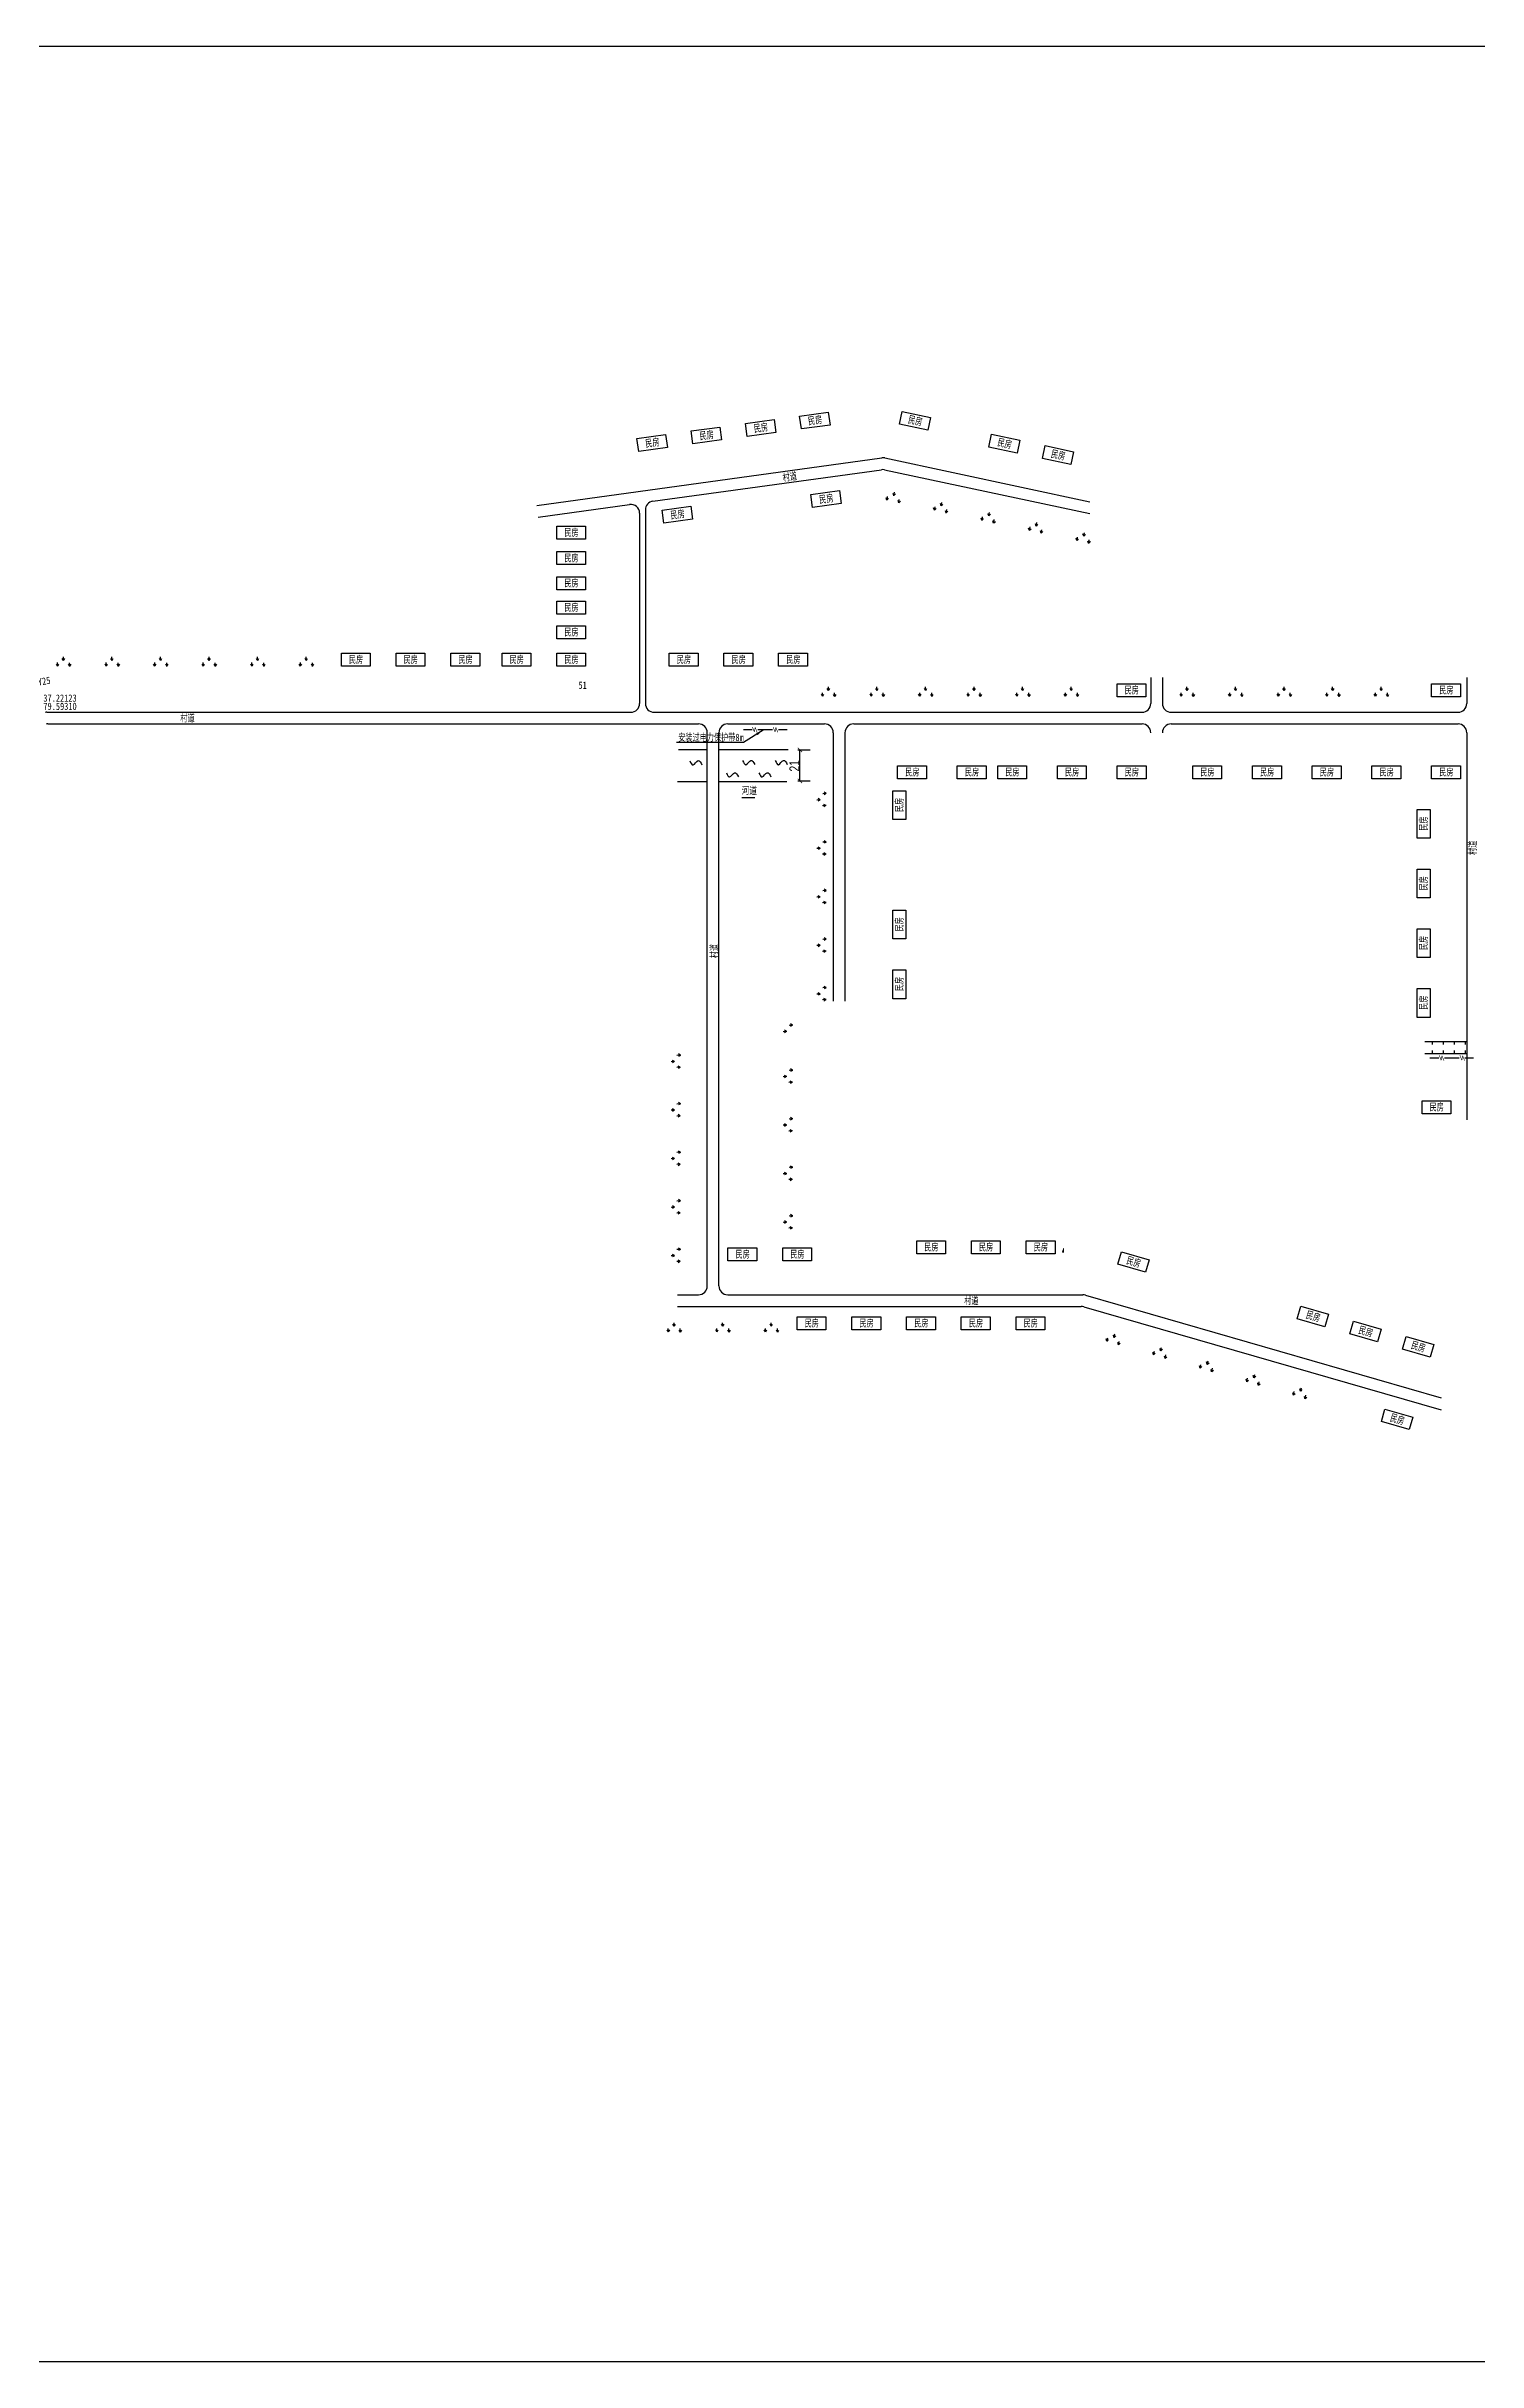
# Model space of a CAD drawing. Header units: millimetres. Extents: x 15213 to 16844, y 6052 to 6846.
# Drawn here: x 15778 to 16268, y 6052 to 6846 of the extents above; entities that cross this region are included whole.
import ezdxf
from ezdxf.enums import TextEntityAlignment as Align

# ---------------------------------------------------------------- set-up
doc = ezdxf.new("R2010")
doc.units = ezdxf.units.MM
for name, color, linetype in [('$DXFH', 7, 'Continuous'), ('$HLX', 4, 'Continuous'), ('XIANCHAO', 230, 'Continuous')]:
    doc.layers.add(name, color=color, linetype=linetype)
doc.layers.add('图衔不得改动', color=7, linetype='Continuous', lineweight=60)
doc.layers.add('实线', color=7, linetype='Continuous', lineweight=0)
doc.styles.add('0.7宋体', font='', dxfattribs={"width": 0.7, "height": 2.5})
doc.styles.add('HZTXT', font='', dxfattribs={"width": 0.7})
doc.styles.get("Standard").update_dxf_attribs({"font": 'txt', "bigfont": 'gbcbig.shx'})
doc.styles.add('粗宋', font='', dxfattribs={"width": 0.75})
doc.styles.get('0.7宋体').set_extended_font_data('SimSun')
doc.styles.get('HZTXT').set_extended_font_data('宋体')
doc.styles.get('粗宋').set_extended_font_data('SimSun')
doc.dimstyles.get("Standard").update_dxf_attribs({"dimtxt": 0.18, "dimasz": 0.18, "dimexe": 0.18, "dimexo": 0.0625, "dimgap": 0.09, "dimtad": 0, "dimtih": 1, "dimtoh": 1, "dimdec": 4, "dimzin": 0, "dimdsep": 46, "dimtxsty": 'Standard', "dimcen": 0.09, "dimadec": 0, "dimazin": 0, "dimtfac": 1, "dimtdec": 4, "dimtofl": 0, "dimtmove": 0, "dimatfit": 3, "dimfxl": 1, "dimtolj": 1, "dimtzin": 0, "dimarcsym": 0})

# ---------------------------------------------------------------- blocks, each defined once
blk = doc.blocks.new('A$C08533308')
at = {"layer": 'XIANCHAO', "color": 2}
for p, q in [((3, 0.94), (0, 0.94)), ((9.98, 0.94), (4.97, 0.94)), ((14.98, 0.94), (11.98, 0.94))]:
    blk.add_line(p, q, dxfattribs=at)
at = {"layer": 'XIANCHAO', "color": 2, "const_width": 0.2}
for points in [[(3.09, 1.92), (3.77, 0.19)], [(4.04, 1.77), (3.77, 0.19)], [(4.04, 1.77), (4.72, 0.04)], [(10.18, 1.92), (10.86, 0.19)], [(11.13, 1.77), (10.86, 0.19)], [(11.13, 1.77), (11.81, 0.04)]]:
    blk.add_lwpolyline(points, dxfattribs=at)
blk = doc.blocks.new('_ArchTick')
at = {"color": 0, "linetype": 'ByBlock', "const_width": 0.15}
blk.add_lwpolyline([(-0.5, -0.5), (0.5, 0.5)], dxfattribs=at)

msp = doc.modelspace()

# ---------------------------------------------------------------- linework, layer by layer
at = {"layer": '$DXFH', "linetype": 'Continuous'}
for p, q in [((16065.84, 6690.31), (16066, 6691.53)), ((16068.15, 6691.85), (16067.87, 6692.6)), ((16068.14, 6691.81), (16068.35, 6693.02)), ((16068.19, 6691.84), (16068.71, 6692.43)), ((16065.8, 6690.35), (16065.53, 6691.11)), ((16065.85, 6690.38), (16066.36, 6690.93)), ((16069.81, 6689.4), (16069.58, 6690.15)), ((16069.85, 6689.36), (16070.02, 6690.58)), ((16069.87, 6689.42), (16070.42, 6689.97)), ((16082.08, 6686.88), (16081.8, 6687.64)), ((16082.11, 6686.84), (16082.28, 6688.06)), ((16082.13, 6686.9), (16082.64, 6687.46)), ((16084.42, 6688.37), (16084.14, 6689.13)), ((16084.41, 6688.34), (16084.62, 6689.55)), ((16084.47, 6688.37), (16084.98, 6688.95)), ((16086.09, 6685.93), (16085.86, 6686.67)), ((16086.13, 6685.88), (16086.29, 6687.11)), ((16086.14, 6685.95), (16086.7, 6686.5)), ((16098.35, 6683.41), (16098.07, 6684.16)), ((16098.39, 6683.37), (16098.55, 6684.59)), ((16098.4, 6683.43), (16098.91, 6683.99)), ((16100.69, 6684.9), (16100.42, 6685.66)), ((16100.68, 6684.87), (16100.89, 6686.08)), ((16100.74, 6684.89), (16101.25, 6685.48)), ((16102.4, 6682.41), (16102.56, 6683.63)), ((16102.36, 6682.46), (16102.13, 6683.2)), ((16102.41, 6682.48), (16102.97, 6683.02)), ((16114.62, 6679.94), (16114.34, 6680.69)), ((16114.66, 6679.89), (16114.82, 6681.12)), ((16114.67, 6679.96), (16115.18, 6680.52)), ((16116.97, 6681.43), (16116.69, 6682.19)), ((16116.96, 6681.4), (16117.17, 6682.61)), ((16117.01, 6681.42), (16117.53, 6682.01)), ((16118.63, 6678.99), (16118.4, 6679.73)), ((16118.67, 6678.94), (16118.84, 6680.16)), ((16118.69, 6679.01), (16119.24, 6679.55)), ((16130.9, 6676.47), (16130.62, 6677.22)), ((16130.93, 6676.42), (16131.1, 6677.64)), ((16130.95, 6676.49), (16131.45, 6677.04)), ((16133.24, 6677.96), (16132.96, 6678.72)), ((16133.23, 6677.93), (16133.44, 6679.14)), ((16133.28, 6677.95), (16133.8, 6678.54)), ((16134.91, 6675.51), (16134.68, 6676.26)), ((16134.95, 6675.47), (16135.11, 6676.69)), ((16134.96, 6675.54), (16135.52, 6676.08)), ((15783.59, 6635.38), (15783.16, 6636.06)), ((15783.59, 6635.34), (15783.54, 6636.57)), ((15783.64, 6635.38), (15784.02, 6636.06)), ((15800.23, 6635.38), (15799.8, 6636.06)), ((15800.23, 6635.34), (15800.18, 6636.57)), ((15800.27, 6635.38), (15800.66, 6636.06)), ((15816.87, 6635.38), (15816.44, 6636.06)), ((15816.87, 6635.34), (15816.82, 6636.57)), ((15816.91, 6635.38), (15817.3, 6636.06)), ((15833.51, 6635.38), (15833.08, 6636.06)), ((15833.51, 6635.34), (15833.46, 6636.57)), ((15833.55, 6635.38), (15833.93, 6636.06)), ((15850.15, 6635.38), (15849.72, 6636.06)), ((15850.15, 6635.34), (15850.1, 6636.57)), ((15850.19, 6635.38), (15850.57, 6636.06)), ((15866.79, 6635.38), (15866.36, 6636.06)), ((15866.78, 6635.34), (15866.74, 6636.57)), ((15866.83, 6635.38), (15867.21, 6636.06)), ((15781.61, 6633.43), (15781.18, 6634.11)), ((15781.66, 6633.39), (15781.56, 6634.62)), ((15781.65, 6633.46), (15782.04, 6634.11)), ((15785.73, 6633.33), (15785.35, 6634.02)), ((15785.78, 6633.3), (15785.68, 6634.53)), ((15785.78, 6633.37), (15786.21, 6634.02)), ((15798.25, 6633.43), (15797.82, 6634.11)), ((15798.29, 6633.39), (15798.2, 6634.62)), ((15798.29, 6633.46), (15798.67, 6634.11)), ((15802.37, 6633.33), (15801.99, 6634.02)), ((15802.42, 6633.3), (15802.32, 6634.53)), ((15802.42, 6633.37), (15802.85, 6634.02)), ((15814.89, 6633.43), (15814.46, 6634.11)), ((15814.93, 6633.39), (15814.84, 6634.62)), ((15814.93, 6633.46), (15815.31, 6634.11)), ((15819.01, 6633.33), (15818.63, 6634.02)), ((15819.06, 6633.3), (15818.96, 6634.53)), ((15819.06, 6633.37), (15819.49, 6634.02)), ((15831.53, 6633.43), (15831.1, 6634.11)), ((15831.57, 6633.39), (15831.48, 6634.62)), ((15831.57, 6633.46), (15831.95, 6634.11)), ((15835.65, 6633.33), (15835.27, 6634.02)), ((15835.7, 6633.3), (15835.6, 6634.53)), ((15835.7, 6633.37), (15836.13, 6634.02)), ((15848.17, 6633.43), (15847.74, 6634.11)), ((15848.21, 6633.39), (15848.12, 6634.62)), ((15848.21, 6633.46), (15848.59, 6634.11)), ((15852.29, 6633.33), (15851.91, 6634.02)), ((15852.34, 6633.3), (15852.24, 6634.53)), ((15852.34, 6633.37), (15852.76, 6634.02)), ((15864.81, 6633.43), (15864.38, 6634.11)), ((15864.85, 6633.39), (15864.76, 6634.62)), ((15864.85, 6633.46), (15865.23, 6634.11)), ((15868.93, 6633.33), (15868.55, 6634.02)), ((15868.98, 6633.3), (15868.88, 6634.53)), ((15868.98, 6633.37), (15869.4, 6634.02)), ((16043.79, 6623.1, 3923486408.08), (16043.36, 6623.78, 3923486408.08)), ((16043.83, 6623.07, 3923486408.08), (16043.74, 6624.3, 3923486408.08)), ((16043.83, 6623.14, 3923486408.08), (16044.21, 6623.78, 3923486408.08)), ((16045.77, 6625.05, 3923486408.08), (16045.34, 6625.73, 3923486408.08)), ((16045.76, 6625.02, 3923486408.08), (16045.72, 6626.25, 3923486408.08)), ((16045.81, 6625.05, 3923486408.08), (16046.19, 6625.74, 3923486408.08)), ((16047.91, 6623.01, 3923486408.08), (16047.53, 6623.69, 3923486408.08)), ((16047.96, 6622.97, 3923486408.08), (16047.86, 6624.2, 3923486408.08)), ((16047.96, 6623.04, 3923486408.08), (16048.38, 6623.69, 3923486408.08)), ((16060.42, 6623.1, 3923486408.08), (16060, 6623.78, 3923486408.08)), ((16060.47, 6623.07, 3923486408.08), (16060.38, 6624.3, 3923486408.08)), ((16060.47, 6623.14, 3923486408.08), (16060.85, 6623.78, 3923486408.08)), ((16062.41, 6625.05, 3923486408.08), (16061.98, 6625.73, 3923486408.08)), ((16062.4, 6625.02, 3923486408.08), (16062.36, 6626.25, 3923486408.08)), ((16062.45, 6625.05, 3923486408.08), (16062.83, 6625.74, 3923486408.08)), ((16064.55, 6623.01, 3923486408.08), (16064.17, 6623.69, 3923486408.08)), ((16064.6, 6622.97, 3923486408.08), (16064.5, 6624.2, 3923486408.08)), ((16064.59, 6623.04, 3923486408.08), (16065.02, 6623.69, 3923486408.08)), ((16077.06, 6623.1, 3923486408.08), (16076.64, 6623.78, 3923486408.08)), ((16077.11, 6623.07, 3923486408.08), (16077.02, 6624.3, 3923486408.08)), ((16077.11, 6623.14, 3923486408.08), (16077.49, 6623.78, 3923486408.08)), ((16079.05, 6625.05, 3923486408.08), (16078.62, 6625.73, 3923486408.08)), ((16079.04, 6625.02, 3923486408.08), (16079, 6626.25, 3923486408.08)), ((16079.09, 6625.05, 3923486408.08), (16079.47, 6625.74, 3923486408.08)), ((16081.19, 6623.01, 3923486408.08), (16080.81, 6623.69, 3923486408.08)), ((16081.24, 6622.97, 3923486408.08), (16081.14, 6624.2, 3923486408.08)), ((16081.23, 6623.04, 3923486408.08), (16081.66, 6623.69, 3923486408.08)), ((16093.7, 6623.1, 3923486408.08), (16093.28, 6623.78, 3923486408.08)), ((16093.75, 6623.07, 3923486408.08), (16093.66, 6624.3, 3923486408.08)), ((16093.75, 6623.14, 3923486408.08), (16094.13, 6623.78, 3923486408.08)), ((16095.68, 6625.05, 3923486408.08), (16095.26, 6625.73, 3923486408.08)), ((16095.68, 6625.02, 3923486408.08), (16095.64, 6626.25, 3923486408.08)), ((16095.73, 6625.05, 3923486408.08), (16096.11, 6625.74, 3923486408.08)), ((16097.83, 6623.01, 3923486408.08), (16097.45, 6623.69, 3923486408.08)), ((16097.87, 6622.97, 3923486408.08), (16097.78, 6624.2, 3923486408.08)), ((16097.87, 6623.04, 3923486408.08), (16098.3, 6623.69, 3923486408.08)), ((16110.34, 6623.1, 3923486408.08), (16109.91, 6623.78, 3923486408.08)), ((16110.39, 6623.07, 3923486408.08), (16110.29, 6624.3, 3923486408.08)), ((16110.39, 6623.14, 3923486408.08), (16110.77, 6623.78, 3923486408.08)), ((16112.32, 6625.05, 3923486408.08), (16111.9, 6625.73, 3923486408.08)), ((16112.32, 6625.02, 3923486408.08), (16112.27, 6626.25, 3923486408.08)), ((16112.37, 6625.05, 3923486408.08), (16112.75, 6625.74, 3923486408.08)), ((16114.47, 6623.01, 3923486408.08), (16114.08, 6623.69, 3923486408.08)), ((16114.51, 6622.97, 3923486408.08), (16114.42, 6624.2, 3923486408.08)), ((16114.51, 6623.04, 3923486408.08), (16114.94, 6623.69, 3923486408.08)), ((16126.98, 6623.1, 3923486408.08), (16126.55, 6623.78, 3923486408.08)), ((16127.03, 6623.07, 3923486408.08), (16126.93, 6624.3, 3923486408.08)), ((16127.03, 6623.14, 3923486408.08), (16127.41, 6623.78, 3923486408.08)), ((16128.96, 6625.05, 3923486408.08), (16128.54, 6625.73, 3923486408.08)), ((16128.96, 6625.02, 3923486408.08), (16128.91, 6626.25, 3923486408.08)), ((16129.01, 6625.05, 3923486408.08), (16129.39, 6625.74, 3923486408.08)), ((16131.11, 6623.01, 3923486408.08), (16130.72, 6623.69, 3923486408.08)), ((16131.15, 6622.97, 3923486408.08), (16131.06, 6624.2, 3923486408.08)), ((16131.15, 6623.04, 3923486408.08), (16131.58, 6623.69, 3923486408.08)), ((16166.68, 6623.1, 3923486408.08), (16166.25, 6623.78, 3923486408.08)), ((16166.73, 6623.07, 3923486408.08), (16166.63, 6624.3, 3923486408.08)), ((16166.73, 6623.14, 3923486408.08), (16167.11, 6623.78, 3923486408.08)), ((16168.66, 6625.05, 3923486408.08), (16168.23, 6625.73, 3923486408.08)), ((16168.66, 6625.02, 3923486408.08), (16168.61, 6626.25, 3923486408.08)), ((16168.71, 6625.05, 3923486408.08), (16169.09, 6625.74, 3923486408.08)), ((16170.8, 6623.01, 3923486408.08), (16170.42, 6623.69, 3923486408.08)), ((16170.85, 6622.97, 3923486408.08), (16170.76, 6624.2, 3923486408.08)), ((16170.85, 6623.04, 3923486408.08), (16171.28, 6623.69, 3923486408.08)), ((16183.32, 6623.1, 3923486408.08), (16182.89, 6623.78, 3923486408.08)), ((16183.37, 6623.07, 3923486408.08), (16183.27, 6624.3, 3923486408.08)), ((16183.36, 6623.14, 3923486408.08), (16183.75, 6623.78, 3923486408.08)), ((16185.3, 6625.05, 3923486408.08), (16184.87, 6625.73, 3923486408.08)), ((16185.3, 6625.02, 3923486408.08), (16185.25, 6626.25, 3923486408.08)), ((16185.35, 6625.05, 3923486408.08), (16185.73, 6625.74, 3923486408.08)), ((16187.44, 6623.01, 3923486408.08), (16187.06, 6623.69, 3923486408.08)), ((16187.49, 6622.97, 3923486408.08), (16187.39, 6624.2, 3923486408.08)), ((16187.49, 6623.04, 3923486408.08), (16187.92, 6623.69, 3923486408.08)), ((16199.96, 6623.1, 3923486408.08), (16199.53, 6623.78, 3923486408.08)), ((16200.01, 6623.07, 3923486408.08), (16199.91, 6624.3, 3923486408.08)), ((16200, 6623.14, 3923486408.08), (16200.39, 6623.78, 3923486408.08)), ((16201.94, 6625.05, 3923486408.08), (16201.51, 6625.73, 3923486408.08)), ((16201.94, 6625.02, 3923486408.08), (16201.89, 6626.25, 3923486408.08)), ((16201.99, 6625.05, 3923486408.08), (16202.37, 6625.74, 3923486408.08)), ((16204.08, 6623.01, 3923486408.08), (16203.7, 6623.69, 3923486408.08)), ((16204.13, 6622.97, 3923486408.08), (16204.03, 6624.2, 3923486408.08)), ((16204.13, 6623.04, 3923486408.08), (16204.56, 6623.69, 3923486408.08)), ((16216.6, 6623.1, 3923486408.08), (16216.17, 6623.78, 3923486408.08)), ((16216.64, 6623.07, 3923486408.08), (16216.55, 6624.3, 3923486408.08)), ((16216.64, 6623.14, 3923486408.08), (16217.02, 6623.78, 3923486408.08)), ((16218.58, 6625.05, 3923486408.08), (16218.15, 6625.73, 3923486408.08)), ((16218.58, 6625.02, 3923486408.08), (16218.53, 6626.25, 3923486408.08)), ((16218.62, 6625.05, 3923486408.08), (16219.01, 6625.74, 3923486408.08)), ((16220.72, 6623.01, 3923486408.08), (16220.34, 6623.69, 3923486408.08)), ((16220.77, 6622.97, 3923486408.08), (16220.67, 6624.2, 3923486408.08)), ((16220.77, 6623.04, 3923486408.08), (16221.2, 6623.69, 3923486408.08)), ((16233.24, 6623.1, 3923486408.08), (16232.81, 6623.78, 3923486408.08)), ((16233.28, 6623.07, 3923486408.08), (16233.19, 6624.3, 3923486408.08)), ((16233.28, 6623.14, 3923486408.08), (16233.66, 6623.78, 3923486408.08)), ((16235.22, 6625.05, 3923486408.08), (16234.79, 6625.73, 3923486408.08)), ((16235.22, 6625.02, 3923486408.08), (16235.17, 6626.25, 3923486408.08)), ((16235.26, 6625.05, 3923486408.08), (16235.65, 6625.74, 3923486408.08)), ((16237.36, 6623.01, 3923486408.08), (16236.98, 6623.69, 3923486408.08)), ((16237.41, 6622.97, 3923486408.08), (16237.31, 6624.2, 3923486408.08)), ((16237.41, 6623.04, 3923486408.08), (16237.84, 6623.69, 3923486408.08)), ((16045.01, 6589.74, 3923486408.08), (16043.78, 6589.64, 3923486408.08)), ((16044.94, 6589.74, 3923486408.08), (16044.29, 6590.17, 3923486408.08)), ((16044.98, 6589.69, 3923486408.08), (16044.29, 6589.31, 3923486408.08)), ((16042.96, 6587.55, 3923486408.08), (16041.74, 6587.5, 3923486408.08)), ((16042.93, 6587.59, 3923486408.08), (16042.25, 6587.98, 3923486408.08)), ((16042.93, 6587.55, 3923486408.08), (16042.25, 6587.12, 3923486408.08)), ((16044.92, 6585.61, 3923486408.08), (16043.69, 6585.52, 3923486408.08)), ((16044.85, 6585.61, 3923486408.08), (16044.2, 6585.99, 3923486408.08)), ((16044.88, 6585.57, 3923486408.08), (16044.2, 6585.14, 3923486408.08)), ((16045.01, 6573.1, 3923486408.08), (16043.78, 6573, 3923486408.08)), ((16044.94, 6573.1, 3923486408.08), (16044.29, 6573.53, 3923486408.08)), ((16044.98, 6573.05, 3923486408.08), (16044.29, 6572.67, 3923486408.08)), ((16042.96, 6570.91, 3923486408.08), (16041.74, 6570.86, 3923486408.08)), ((16042.93, 6570.96, 3923486408.08), (16042.25, 6571.34, 3923486408.08)), ((16042.93, 6570.91, 3923486408.08), (16042.25, 6570.48, 3923486408.08)), ((16044.92, 6568.98, 3923486408.08), (16043.69, 6568.88, 3923486408.08)), ((16044.85, 6568.97, 3923486408.08), (16044.2, 6569.36, 3923486408.08)), ((16044.88, 6568.93, 3923486408.08), (16044.2, 6568.5, 3923486408.08)), ((16044.94, 6556.46, 3923486408.08), (16044.29, 6556.89, 3923486408.08)), ((16042.96, 6554.27, 3923486408.08), (16041.74, 6554.22, 3923486408.08)), ((16042.93, 6554.32, 3923486408.08), (16042.25, 6554.7, 3923486408.08)), ((16042.93, 6554.27, 3923486408.08), (16042.25, 6553.84, 3923486408.08)), ((16044.92, 6552.34, 3923486408.08), (16043.69, 6552.24, 3923486408.08)), ((16045.01, 6556.46, 3923486408.08), (16043.78, 6556.36, 3923486408.08)), ((16044.85, 6552.33, 3923486408.08), (16044.2, 6552.72, 3923486408.08)), ((16044.88, 6552.29, 3923486408.08), (16044.2, 6551.86, 3923486408.08)), ((16044.98, 6556.41, 3923486408.08), (16044.29, 6556.03, 3923486408.08)), ((16042.96, 6537.63, 3923486408.08), (16041.74, 6537.58, 3923486408.08)), ((16042.93, 6537.68, 3923486408.08), (16042.25, 6538.06, 3923486408.08)), ((16042.93, 6537.63, 3923486408.08), (16042.25, 6537.2, 3923486408.08)), ((16044.92, 6535.7, 3923486408.08), (16043.69, 6535.6, 3923486408.08)), ((16045.01, 6539.82, 3923486408.08), (16043.78, 6539.73, 3923486408.08)), ((16044.85, 6535.7, 3923486408.08), (16044.2, 6536.08, 3923486408.08)), ((16044.88, 6535.65, 3923486408.08), (16044.2, 6535.22, 3923486408.08)), ((16044.94, 6539.82, 3923486408.08), (16044.29, 6540.25, 3923486408.08)), ((16044.98, 6539.77, 3923486408.08), (16044.29, 6539.39, 3923486408.08)), ((16042.96, 6520.99, 3923486408.08), (16041.74, 6520.94, 3923486408.08)), ((16042.93, 6521.04, 3923486408.08), (16042.25, 6521.42, 3923486408.08)), ((16042.93, 6520.99, 3923486408.08), (16042.25, 6520.56, 3923486408.08)), ((16044.92, 6519.06, 3923486408.08), (16043.69, 6518.96, 3923486408.08)), ((16045.01, 6523.18, 3923486408.08), (16043.78, 6523.09, 3923486408.08)), ((16044.85, 6519.06, 3923486408.08), (16044.2, 6519.44, 3923486408.08)), ((16044.88, 6519.01, 3923486408.08), (16044.2, 6518.58, 3923486408.08)), ((16044.94, 6523.18, 3923486408.08), (16044.29, 6523.61, 3923486408.08)), ((16044.98, 6523.13, 3923486408.08), (16044.29, 6522.75, 3923486408.08)), ((16033.49, 6510.32), (16032.26, 6510.23)), ((16033.42, 6510.32), (16032.78, 6510.75)), ((16033.46, 6510.27), (16032.78, 6509.89)), ((16031.45, 6508.13), (16030.22, 6508.08)), ((16031.41, 6508.18), (16030.73, 6508.56)), ((16031.41, 6508.13), (16030.73, 6507.7)), ((15993.02, 6497.83), (15991.79, 6497.78)), ((15992.99, 6497.87), (15992.31, 6498.25)), ((15992.99, 6497.83), (15992.31, 6497.4)), ((15994.97, 6495.89), (15993.75, 6495.8)), ((15995.07, 6500.02), (15993.84, 6499.92)), ((15994.9, 6495.89), (15994.26, 6496.27)), ((15994.94, 6495.85), (15994.26, 6495.42)), ((15995, 6500.02), (15994.35, 6500.44)), ((15995.03, 6499.97), (15994.35, 6499.59)), ((16031.41, 6492.72), (16030.73, 6493.1)), ((16033.49, 6494.86), (16032.26, 6494.77)), ((16033.42, 6494.86), (16032.78, 6495.29)), ((16033.46, 6494.81), (16032.78, 6494.43)), ((16031.45, 6492.67), (16030.22, 6492.62)), ((16031.41, 6492.67), (16030.73, 6492.24)), ((16033.4, 6490.74), (16032.17, 6490.64)), ((16033.33, 6490.74), (16032.68, 6491.12)), ((16033.36, 6490.69), (16032.68, 6490.26)), ((15993.02, 6481.19), (15991.79, 6481.14)), ((15992.99, 6481.23), (15992.31, 6481.61)), ((15992.99, 6481.19), (15992.31, 6480.76)), ((15994.97, 6479.25), (15993.75, 6479.16)), ((15995.07, 6483.38), (15993.84, 6483.28)), ((15994.9, 6479.25), (15994.26, 6479.63)), ((15994.94, 6479.21), (15994.26, 6478.78)), ((15995, 6483.38), (15994.35, 6483.81)), ((15995.03, 6483.33), (15994.35, 6482.95)), ((16033.49, 6478.22), (16032.26, 6478.13)), ((16033.42, 6478.22), (16032.78, 6478.65)), ((16033.46, 6478.17), (16032.78, 6477.79)), ((16031.45, 6476.03), (16030.22, 6475.98)), ((16031.41, 6476.08), (16030.73, 6476.46)), ((16031.41, 6476.03), (16030.73, 6475.6)), ((16033.4, 6474.1), (16032.17, 6474)), ((16033.33, 6474.1), (16032.68, 6474.48)), ((16033.36, 6474.05), (16032.68, 6473.62)), ((15993.02, 6464.55), (15991.79, 6464.5)), ((15992.99, 6464.59), (15992.31, 6464.98)), ((15992.99, 6464.55), (15992.31, 6464.12)), ((15994.97, 6462.61), (15993.75, 6462.52)), ((15995.07, 6466.74), (15993.84, 6466.64)), ((15994.9, 6462.61), (15994.26, 6462.99)), ((15994.94, 6462.57), (15994.26, 6462.14)), ((15995, 6466.74), (15994.35, 6467.17)), ((15995.03, 6466.69), (15994.35, 6466.31)), ((16033.49, 6461.58), (16032.26, 6461.49)), ((16033.42, 6461.58), (16032.78, 6462.01)), ((16033.46, 6461.53), (16032.78, 6461.15)), ((16031.45, 6459.39), (16030.22, 6459.34)), ((16031.41, 6459.44), (16030.73, 6459.82)), ((16031.41, 6459.39), (16030.73, 6458.96)), ((16033.4, 6457.46), (16032.17, 6457.36)), ((16033.33, 6457.46), (16032.68, 6457.84)), ((16033.36, 6457.41), (16032.68, 6456.98)), ((15993.02, 6447.91), (15991.79, 6447.86)), ((15992.99, 6447.96), (15992.31, 6448.34)), ((15992.99, 6447.91), (15992.31, 6447.48)), ((15994.97, 6445.97), (15993.75, 6445.88)), ((15995.07, 6450.1), (15993.84, 6450)), ((15994.9, 6445.97), (15994.26, 6446.35)), ((15994.94, 6445.93), (15994.26, 6445.5)), ((15995, 6450.1), (15994.35, 6450.53)), ((15995.03, 6450.05), (15994.35, 6449.67)), ((16031.45, 6442.75), (16030.22, 6442.7)), ((16031.41, 6442.8), (16030.73, 6443.18)), ((16031.41, 6442.75), (16030.73, 6442.32)), ((16033.4, 6440.82), (16032.17, 6440.72)), ((16033.49, 6444.94), (16032.26, 6444.85)), ((16033.33, 6440.82), (16032.68, 6441.2)), ((16033.36, 6440.77), (16032.68, 6440.34)), ((16033.42, 6444.94), (16032.78, 6445.37)), ((16033.46, 6444.89), (16032.78, 6444.51)), ((15993.02, 6431.27), (15991.79, 6431.22)), ((15992.99, 6431.32), (15992.31, 6431.7)), ((15992.99, 6431.27), (15992.31, 6430.84)), ((15995.07, 6433.46), (15993.84, 6433.36)), ((15994.9, 6429.33), (15994.26, 6429.72)), ((15995, 6433.46), (15994.35, 6433.89)), ((15995.03, 6433.41), (15994.35, 6433.03)), ((15994.97, 6429.34), (15993.75, 6429.24)), ((15994.94, 6429.29), (15994.26, 6428.86)), ((15990.9, 6405.17), (15990.47, 6405.85)), ((15990.95, 6405.14), (15990.85, 6406.37)), ((15990.95, 6405.21), (15991.33, 6405.85)), ((15992.88, 6407.12), (15992.45, 6407.8)), ((15992.88, 6407.09), (15992.83, 6408.32)), ((15992.93, 6407.12), (15993.31, 6407.81)), ((15995.02, 6405.08), (15994.64, 6405.76)), ((15995.07, 6405.04), (15994.98, 6406.27)), ((15995.07, 6405.11), (15995.5, 6405.76)), ((16007.54, 6405.17), (16007.11, 6405.85)), ((16007.59, 6405.14), (16007.49, 6406.37)), ((16007.59, 6405.21), (16007.97, 6405.85)), ((16009.52, 6407.12), (16009.09, 6407.8)), ((16009.52, 6407.09), (16009.47, 6408.32)), ((16009.57, 6407.12), (16009.95, 6407.81)), ((16011.66, 6405.08), (16011.28, 6405.76)), ((16011.71, 6405.04), (16011.62, 6406.27)), ((16011.71, 6405.11), (16012.14, 6405.76)), ((16024.18, 6405.17), (16023.75, 6405.85)), ((16024.23, 6405.14), (16024.13, 6406.37)), ((16024.23, 6405.21), (16024.61, 6405.85)), ((16026.16, 6407.12), (16025.73, 6407.8)), ((16026.16, 6407.09), (16026.11, 6408.32)), ((16026.21, 6407.12), (16026.59, 6407.81)), ((16028.3, 6405.08), (16027.92, 6405.76)), ((16028.35, 6405.04), (16028.26, 6406.27)), ((16028.35, 6405.11), (16028.78, 6405.76)), ((16141.16, 6401.98), (16140.93, 6402.75)), ((16141.19, 6401.93), (16141.44, 6403.14)), ((16141.21, 6402), (16141.76, 6402.51)), ((16143.6, 6403.3), (16143.38, 6404.07)), ((16143.59, 6403.27), (16143.89, 6404.46)), ((16143.65, 6403.29), (16144.2, 6403.84)), ((16145.09, 6400.74), (16144.92, 6401.5)), ((16145.13, 6400.7), (16145.38, 6401.9)), ((16145.15, 6400.76), (16145.74, 6401.26)), ((16157.14, 6397.36), (16156.92, 6398.13)), ((16157.18, 6397.31), (16157.43, 6398.52)), ((16157.2, 6397.38), (16157.74, 6397.9)), ((16159.59, 6398.68), (16159.37, 6399.46)), ((16159.58, 6398.65), (16159.87, 6399.84)), ((16159.63, 6398.67), (16160.19, 6399.22)), ((16161.08, 6396.12), (16160.9, 6396.88)), ((16161.11, 6396.08), (16161.36, 6397.28)), ((16161.13, 6396.14), (16161.72, 6396.65)), ((16173.13, 6392.74), (16172.91, 6393.51)), ((16173.16, 6392.7), (16173.41, 6393.9)), ((16173.18, 6392.76), (16173.73, 6393.28)), ((16175.57, 6394.06), (16175.35, 6394.84)), ((16175.56, 6394.03), (16175.86, 6395.23)), ((16175.62, 6394.05), (16176.17, 6394.6)), ((16177.06, 6391.51), (16176.89, 6392.27)), ((16177.1, 6391.46), (16177.35, 6392.67)), ((16177.12, 6391.53), (16177.71, 6392.03)), ((16191.56, 6389.45), (16191.34, 6390.22)), ((16191.55, 6389.42), (16191.84, 6390.61)), ((16191.6, 6389.44), (16192.16, 6389.98)), ((16189.11, 6388.12), (16188.89, 6388.9)), ((16189.15, 6388.08), (16189.4, 6389.28)), ((16189.17, 6388.14), (16189.71, 6388.66)), ((16193.05, 6386.89), (16192.87, 6387.65)), ((16193.09, 6386.84), (16193.33, 6388.05)), ((16193.1, 6386.91), (16193.7, 6387.41)), ((16205.1, 6383.5), (16204.88, 6384.28)), ((16205.14, 6383.46), (16205.38, 6384.67)), ((16205.15, 6383.53), (16205.7, 6384.04)), ((16207.55, 6384.83), (16207.32, 6385.6)), ((16207.53, 6384.8), (16207.83, 6385.99)), ((16207.59, 6384.82), (16208.14, 6385.37)), ((16209.03, 6382.27), (16208.86, 6383.03)), ((16209.07, 6382.22), (16209.32, 6383.43)), ((16209.09, 6382.29), (16209.68, 6382.79))]:
    msp.add_line(p, q, dxfattribs=at)
at = {"layer": '$HLX', "linetype": 'Continuous'}
for p, q in [((16252.76, 6503.66), (16252.76, 6504.66)), ((16252.76, 6500.64), (16252.76, 6501.64)), ((16256.51, 6503.66), (16256.51, 6504.66)), ((16256.51, 6500.64), (16256.51, 6501.64)), ((16260.26, 6503.66), (16260.26, 6504.66)), ((16260.26, 6500.64), (16260.26, 6501.64)), ((16264.01, 6503.66), (16264.01, 6504.66)), ((16264.01, 6500.64), (16264.01, 6501.64))]:
    msp.add_line(p, q, dxfattribs=at)
for points in [[(16250.08, 6504.66), (16264.5, 6504.66)], [(16250.08, 6500.64), (16264.5, 6500.64)]]:
    msp.add_lwpolyline(points, dxfattribs=at)
at = {"color": 0}
for p, q in [((15945.75, 6688.47), (16064.01, 6704.8)), ((15985.6, 6689.93), (16063.87, 6700.74)), ((16064.9, 6700.7), (16135.31, 6685.68)), ((16065.05, 6704.76), (16135.31, 6689.77)), ((15946.3, 6684.5), (15977.6, 6688.83)), ((15981.01, 6685.85), (15981.01, 6620.58)), ((15983.01, 6686.96), (15983.01, 6620.58)), ((16156.21, 6629.45), (16156.21, 6620.58)), ((16160.21, 6629.45), (16160.21, 6620.58)), ((16264.5, 6629.45), (16264.5, 6620.58)), ((15777.88, 6617.58), (15933.13, 6617.58)), ((15778.23, 6613.58), (15933.13, 6613.58)), ((15933.13, 6617.58), (15978.01, 6617.58)), ((15933.13, 6613.58), (16001.21, 6613.58)), ((15986.01, 6617.58), (16038.11, 6617.58)), ((16011.21, 6613.58), (16038.11, 6613.58)), ((16037.21, 6613.58), (16044.41, 6613.58)), ((16038.11, 6617.58), (16153.21, 6617.58)), ((16054.41, 6613.58), (16153.21, 6613.58)), ((16163.21, 6617.58), (16261.5, 6617.58)), ((16163.21, 6613.58), (16261.5, 6613.58)), ((16004.21, 6503.55), (16004.21, 6610.58)), ((16008.21, 6503.55), (16008.21, 6610.58)), ((16047.41, 6610.58), (16047.41, 6518.57)), ((16051.41, 6610.58), (16051.41, 6518.57)), ((16264.5, 6610.58), (16264.5, 6586.46)), ((16264.5, 6586.46), (16264.5, 6477.82)), ((16004.21, 6420.9), (16004.21, 6503.55)), ((16008.21, 6420.9), (16008.21, 6503.55)), ((15993.97, 6417.9), (16001.21, 6417.9)), ((15993.97, 6413.9), (16132.38, 6413.9)), ((16011.21, 6417.9), (16132.95, 6417.9)), ((16133.22, 6413.79), (16255.75, 6378.39)), ((16133.78, 6417.79), (16255.75, 6382.55))]:
    msp.add_line(p, q, dxfattribs=at)
at = {"linetype": 'Continuous'}
msp.add_line((16016.11, 6588.39), (16020.49, 6588.39), dxfattribs=at)
msp.add_lwpolyline([(15213.37, 6845.89), (16843.77, 6845.89), (16843.77, 6052.12), (15213.37, 6052.12)], close=True)
for points in [[(15998.7, 6714.01), (16008.51, 6715.36), (16009.12, 6710.93), (15999.32, 6709.58)], [(16017.28, 6716.57), (16027.09, 6717.93), (16027.7, 6713.5), (16017.9, 6712.14)], [(16035.87, 6719.14), (16045.67, 6720.5), (16046.28, 6716.06), (16036.48, 6714.71)], [(16071.05, 6720.72), (16080.73, 6718.65), (16079.8, 6714.28), (16070.11, 6716.34)], [(15980.12, 6711.44), (15989.93, 6712.8), (15990.54, 6708.37), (15980.73, 6707.01)], [(16101.67, 6712.9), (16111.36, 6710.83), (16110.42, 6706.46), (16100.74, 6708.52)], [(16120.02, 6708.98), (16129.7, 6706.92), (16128.77, 6702.54), (16119.08, 6704.61)], [(16039.71, 6692.22), (16049.51, 6693.57), (16050.12, 6689.14), (16040.32, 6687.79)], [(15988.74, 6686.87), (15998.55, 6688.22), (15999.16, 6683.79), (15989.35, 6682.44)], [(15952.63, 6681.37), (15962.53, 6681.37), (15962.53, 6676.89), (15952.63, 6676.89)], [(15952.63, 6672.66), (15962.53, 6672.66), (15962.53, 6668.19), (15952.63, 6668.19)], [(15952.63, 6664.06), (15962.53, 6664.06), (15962.53, 6659.58), (15952.63, 6659.58)], [(15952.63, 6655.71), (15962.53, 6655.71), (15962.53, 6651.23), (15952.63, 6651.23)], [(15952.63, 6647.24), (15962.53, 6647.24), (15962.53, 6642.77), (15952.63, 6642.77)], [(15878.81, 6637.85), (15888.7, 6637.85), (15888.7, 6633.37), (15878.81, 6633.37)], [(15897.56, 6637.85), (15907.46, 6637.85), (15907.46, 6633.37), (15897.56, 6633.37)], [(15916.32, 6637.85), (15926.22, 6637.85), (15926.22, 6633.37), (15916.32, 6633.37)], [(15933.88, 6637.85), (15943.78, 6637.85), (15943.78, 6633.37), (15933.88, 6633.37)], [(15952.63, 6637.85), (15962.53, 6637.85), (15962.53, 6633.37), (15952.63, 6633.37)], [(15991.16, 6637.85), (16001.06, 6637.85), (16001.06, 6633.37), (15991.16, 6633.37)], [(16009.92, 6637.85), (16019.82, 6637.85), (16019.82, 6633.37), (16009.92, 6633.37)], [(16028.68, 6637.85), (16038.58, 6637.85), (16038.58, 6633.37), (16028.68, 6633.37)], [(16144.66, 6627.36), (16154.56, 6627.36), (16154.56, 6622.89), (16144.66, 6622.89)], [(16252.44, 6627.36), (16262.33, 6627.36), (16262.33, 6622.89), (16252.44, 6622.89)], [(16069.42, 6599.24), (16079.32, 6599.24), (16079.32, 6594.77), (16069.42, 6594.77)], [(16089.89, 6599.24), (16099.79, 6599.24), (16099.79, 6594.77), (16089.89, 6594.77)], [(16103.74, 6599.24), (16113.64, 6599.24), (16113.64, 6594.77), (16103.74, 6594.77)], [(16124.21, 6599.24), (16134.11, 6599.24), (16134.11, 6594.77), (16124.21, 6594.77)], [(16144.67, 6599.24), (16154.57, 6599.24), (16154.57, 6594.77), (16144.67, 6594.77)], [(16170.58, 6599.24), (16180.48, 6599.24), (16180.48, 6594.77), (16170.58, 6594.77)], [(16191.05, 6599.24), (16200.95, 6599.24), (16200.95, 6594.77), (16191.05, 6594.77)], [(16211.52, 6599.24), (16221.41, 6599.24), (16221.41, 6594.77), (16211.52, 6594.77)], [(16231.98, 6599.24), (16241.88, 6599.24), (16241.88, 6594.77), (16231.98, 6594.77)], [(16252.45, 6599.24), (16262.35, 6599.24), (16262.35, 6594.77), (16252.45, 6594.77)], [(16067.84, 6580.79), (16067.84, 6590.69), (16072.32, 6590.69), (16072.32, 6580.79)], [(16247.5, 6574.4), (16247.5, 6584.3), (16251.98, 6584.3), (16251.98, 6574.4)], [(16247.5, 6553.93), (16247.5, 6563.83), (16251.98, 6563.83), (16251.98, 6553.93)], [(16067.84, 6539.86), (16067.84, 6549.75), (16072.32, 6549.75), (16072.32, 6539.86)], [(16247.5, 6533.46), (16247.5, 6543.36), (16251.98, 6543.36), (16251.98, 6533.46)], [(16067.84, 6519.39), (16067.84, 6529.29), (16072.32, 6529.29), (16072.32, 6519.39)], [(16247.5, 6512.99), (16247.5, 6522.89), (16251.98, 6522.89), (16251.98, 6512.99)], [(16249.17, 6484.42), (16259.07, 6484.42), (16259.07, 6479.94), (16249.17, 6479.94)], [(16011.3, 6433.96), (16021.2, 6433.96), (16021.2, 6429.49), (16011.3, 6429.49)], [(16030.06, 6433.96), (16039.96, 6433.96), (16039.96, 6429.49), (16030.06, 6429.49)], [(16075.98, 6436.41), (16085.88, 6436.41), (16085.88, 6431.94), (16075.98, 6431.94)], [(16094.73, 6436.41), (16104.63, 6436.41), (16104.63, 6431.94), (16094.73, 6431.94)], [(16113.49, 6436.41), (16123.39, 6436.41), (16123.39, 6431.94), (16113.49, 6431.94)], [(16146.13, 6432.64), (16155.64, 6429.9), (16154.4, 6425.6), (16144.88, 6428.35)], [(16207.64, 6413.99), (16217.15, 6411.24), (16215.91, 6406.95), (16206.4, 6409.69)], [(16035, 6410.34), (16044.9, 6410.34), (16044.9, 6405.87), (16035, 6405.87)], [(16053.76, 6410.34), (16063.66, 6410.34), (16063.66, 6405.87), (16053.76, 6405.87)], [(16072.51, 6410.34), (16082.41, 6410.34), (16082.41, 6405.87), (16072.51, 6405.87)], [(16091.27, 6410.34), (16101.17, 6410.34), (16101.17, 6405.87), (16091.27, 6405.87)], [(16110.03, 6410.34), (16119.93, 6410.34), (16119.93, 6405.87), (16110.03, 6405.87)], [(16225.66, 6408.79), (16235.18, 6406.04), (16233.93, 6401.74), (16224.42, 6404.49)], [(16243.68, 6403.58), (16253.2, 6400.83), (16251.95, 6396.53), (16242.44, 6399.28)], [(16236.47, 6378.71), (16245.98, 6375.97), (16244.74, 6371.67), (16235.23, 6374.42)]]:
    msp.add_lwpolyline(points, close=True, dxfattribs=at)
msp.add_lwpolyline([(16126.1, 6432.34, 0.824, 0, 0), (16126.39, 6434.21, 0, 0, 0)], format="xyseb")
at = {"color": 0}
for centre, start, end in [((16064.28, 6697.77), 77.95805, 97.86248), ((16064.42, 6701.83), 77.95805, 97.86248), ((15978.01, 6685.85), 0, 97.86248), ((15986.01, 6686.96), 97.86248, 180), ((15978.01, 6620.58), 270, 0), ((15986.01, 6620.58), 180, 270), ((16153.21, 6620.58), 270, 0), ((16163.21, 6620.58), 180, 270), ((16163.21, 6620.58), 180, 270), ((16261.5, 6620.58), 270, 0), ((15777.88, 6614.58), 90, 99.95485), ((15778.23, 6610.58), 90, 99.95485), ((16001.21, 6610.58), 0, 90), ((16011.21, 6610.58), 90, 180), ((16044.41, 6610.58), 0, 90), ((16054.41, 6610.58), 90, 180), ((16054.41, 6610.58), 90, 180), ((16153.21, 6610.58), 0, 90), ((16163.21, 6610.58), 90, 180), ((16163.21, 6610.58), 90, 180), ((16261.5, 6610.58), 0, 90), ((16001.21, 6420.9), 270, 0), ((16011.21, 6420.9), 180, 270), ((16132.38, 6410.9), 73.88779, 90), ((16132.95, 6414.9), 73.88779, 90)]:
    msp.add_arc(centre, 3, start, end, dxfattribs=at)
at = {"layer": 'XIANCHAO', "color": 7, "lineweight": -3}
for p, q in [((15994.39, 6604.8), (16004.21, 6604.8)), ((16008.21, 6604.8), (16031.91, 6604.8)), ((15994.01, 6593.8), (16004.21, 6593.8)), ((16008.21, 6593.8), (16031.53, 6593.8))]:
    msp.add_line(p, q, dxfattribs=at)
at = {"layer": 'XIANCHAO', "color": 4, "lineweight": -3}
for p, q in [((16035.3, 6604.68), (16039.45, 6604.68)), ((16035.95, 6594.04), (16035.95, 6604.68)), ((16035.3, 6594.04), (16039.45, 6594.04))]:
    msp.add_line(p, q, dxfattribs=at)
at = {"layer": 'XIANCHAO', "color": 7, "lineweight": -3, "end_tangent": (0, -1)}
for points in [[(15998.26, 6600.96), (15999.38, 6599.52), (16001.09, 6600.99), (16002.38, 6599.54)], [(16010.75, 6596.83), (16011.87, 6595.39), (16013.58, 6596.86), (16014.87, 6595.41)], [(16016.34, 6601.05), (16017.46, 6599.61), (16019.18, 6601.08), (16020.47, 6599.63)], [(16021.92, 6596.83), (16023.04, 6595.39), (16024.75, 6596.86), (16026.04, 6595.41)], [(16027.51, 6601.05), (16028.63, 6599.61), (16030.35, 6601.08), (16031.63, 6599.63)]]:
    msp.add_spline(points, degree=3, dxfattribs=at)

# ---------------------------------------------------------------- block references
at = {"color": 0}
msp.add_blockref('A$C08533308', (16016.59, 6610.62), dxfattribs=at)
at = {"color": 0, "rotation": 180}
msp.add_blockref('A$C08533308', (16266.85, 6500.06), dxfattribs=at)
at = {"layer": 'XIANCHAO', "color": 4, "lineweight": -3, "xscale": 1.5, "yscale": 1.5, "zscale": 1.5}
for p, rotation in [((16035.95, 6604.68), 90), ((16035.95, 6594.04), 270)]:
    msp.add_blockref('_ArchTick', p, dxfattribs=dict(at, rotation=rotation))

# ---------------------------------------------------------------- texts
at = {"layer": 'XIANCHAO', "color": 7, "lineweight": -3, "insert": (16034.11, 6599.23), "char_height": 3.5, "attachment_point": 5, "rotation": 90, "style": '粗宋'}
msp.add_mtext('{\\fￋￎￌﾣﾤ|b0|i0|c134|p54;21}', dxfattribs=at)
at = {"layer": '图衔不得改动', "color": 0, "style": '0.7宋体', "width": 0.7}
for s, rotation, p in [('民房', 7.86248, (16022.57, 6715.19)), ('民房', 7.86248, (16041.15, 6717.76)), ('民房', 347.95805, (16075.55, 6717.62)), ('民房', 7.86248, (15985.41, 6710.06)), ('民房', 7.86248, (16003.99, 6712.63)), ('民房', 347.95805, (16106.17, 6709.8)), ('民房', 347.95805, (16124.52, 6705.88)), ('村道', 7.86248, (16032.49, 6698.42)), ('民房', 7.86248, (16044.99, 6690.84)), ('民房', 7.86248, (15994.03, 6685.49)), ('原PY25', 9.95485, (15775.07, 6627.92)), ('51', 0, (15961.51, 6626.83)), ('民房', 0, (16149.7, 6625.27)), ('民房', 0, (16257.48, 6625.27)), ('村道', 0, (15826.08, 6615.71)), ('民房', 0, (16074.47, 6597.15)), ('民房', 0, (16094.94, 6597.15)), ('民房', 0, (16108.78, 6597.15)), ('民房', 0, (16129.25, 6597.15)), ('民房', 0, (16149.72, 6597.15)), ('民房', 0, (16175.62, 6597.15)), ('民房', 0, (16196.09, 6597.15)), ('民房', 0, (16216.56, 6597.15)), ('民房', 0, (16237.03, 6597.15)), ('民房', 0, (16257.5, 6597.15)), ('民房', 90, (16069.93, 6585.84)), ('民房', 90, (16249.6, 6579.44)), ('村道', 90, (16266.39, 6571.12)), ('民房', 90, (16249.6, 6558.97)), ('民房', 90, (16069.93, 6544.9)), ('民房', 90, (16249.6, 6538.51)), ('村道', 90, (16006.49, 6535.72)), ('民房', 90, (16069.93, 6524.43)), ('民房', 90, (16249.6, 6518.04)), ('民房', 0, (16254.22, 6482.33)), ('民房', 343.88779, (16150.39, 6429.23)), ('民房', 343.88779, (16211.91, 6410.58)), ('民房', 343.88779, (16229.93, 6405.37)), ('民房', 343.88779, (16247.95, 6400.17)), ('民房', 343.88779, (16240.74, 6375.3))]:
    msp.add_text(s, height=2.5, rotation=rotation, dxfattribs=at).set_placement(p, align=Align.MIDDLE)
for s, p in [('民房', (15957.68, 6679.28)), ('民房', (15957.68, 6670.57)), ('民房', (15957.68, 6661.96)), ('民房', (15957.68, 6653.61)), ('民房', (15957.68, 6645.15)), ('民房', (15883.85, 6635.75)), ('民房', (15902.61, 6635.75)), ('民房', (15921.37, 6635.75)), ('民房', (15938.92, 6635.75)), ('民房', (15957.68, 6635.75)), ('民房', (15996.21, 6635.75)), ('民房', (16014.97, 6635.75)), ('民房', (16033.72, 6635.75)), ('民房', (16016.35, 6431.87)), ('民房', (16035.11, 6431.87)), ('民房', (16081.02, 6434.32)), ('民房', (16099.78, 6434.32)), ('民房', (16118.54, 6434.32)), ('村道', (16094.73, 6415.96)), ('民房', (16040.05, 6408.25)), ('民房', (16058.8, 6408.25)), ('民房', (16077.56, 6408.25)), ('民房', (16096.32, 6408.25)), ('民房', (16115.08, 6408.25))]:
    msp.add_text(s, height=2.5, dxfattribs=at).set_placement(p, align=Align.MIDDLE)
at = {"layer": '图衔不得改动', "color": 1, "style": '0.7宋体', "width": 0.7}
for s, p in [('37.22123', (15782.4, 6622.43)), ('79.59310', (15782.41, 6619.6))]:
    msp.add_text(s, height=2.5, dxfattribs=at).set_placement(p, align=Align.MIDDLE)
at = {"layer": '图衔不得改动', "color": 2, "style": '0.7宋体', "width": 0.7}
msp.add_text('安装过电力保护带8m', height=2.5, dxfattribs=at).set_placement((16005.48, 6609.05), align=Align.MIDDLE)
at = {"layer": '实线', "linetype": 'Continuous', "style": '粗宋', "width": 0.75}
msp.add_text('河道', height=2.5, dxfattribs=at).set_placement((16016, 6589.47))

# ---------------------------------------------------------------- leaders
at = {"color": 2, "linetype": 'ByBlock'}
msp.add_leader([(16023.34, 6611.47), (16016.67, 6607.16), (15993.7, 6607.16)], dimstyle='Standard', override={"dimtxt": 2.5, "dimasz": 2.5, "dimexe": 1.5, "dimexo": 0.625, "dimgap": 0.625, "dimtad": 0, "dimtih": 0, "dimtoh": 0, "dimdec": 0, "dimtxsty": 'HZTXT', "dimtdec": 0, "dimtix": 1, "dimtmove": 2}, dxfattribs=at)

doc.saveas('drawing.dxf')
